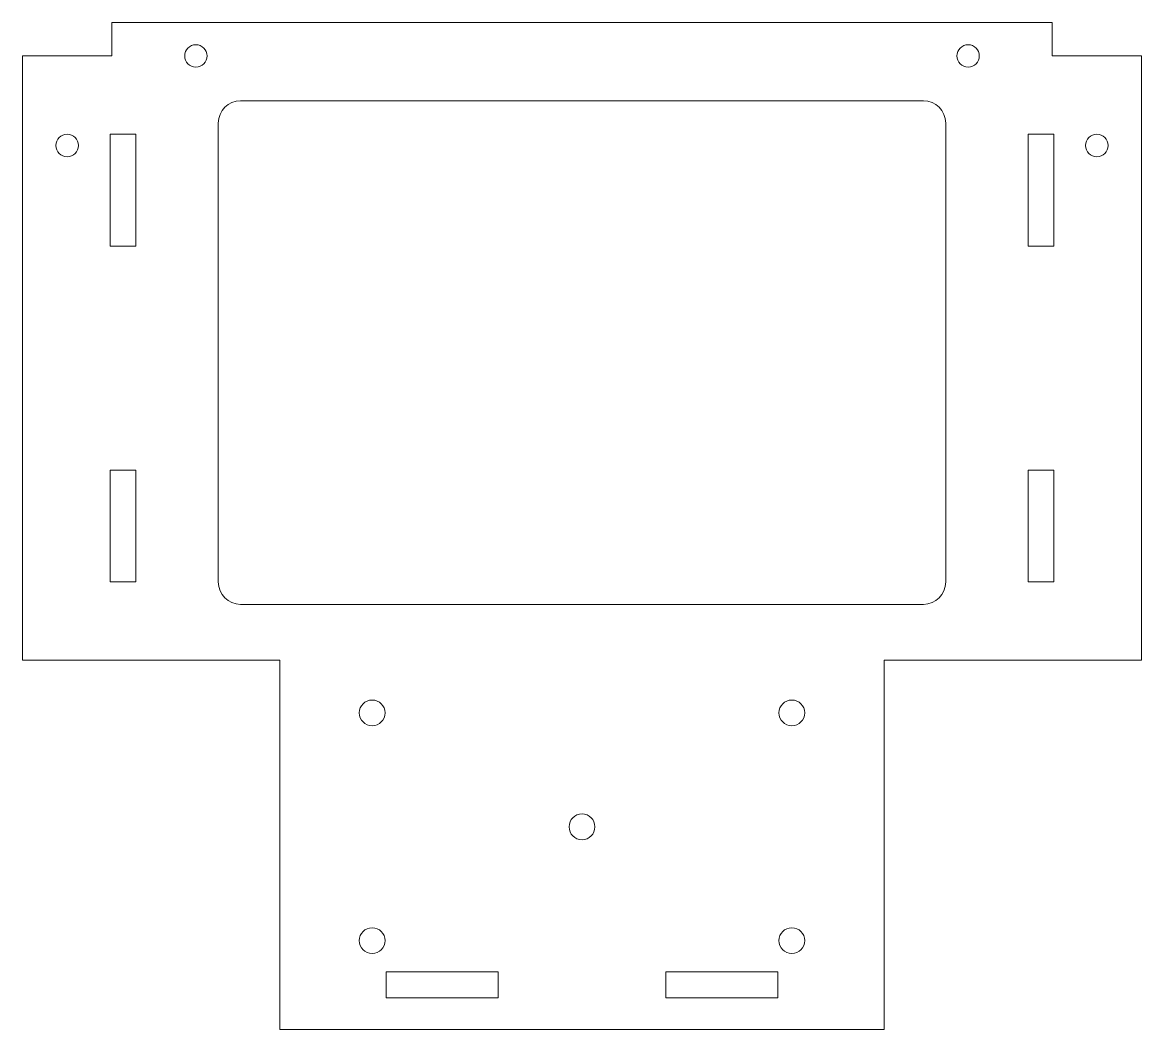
# Model space of a CAD drawing. Header units: millimetres. Extents: x 0 to 100, y -90 to 0.
import ezdxf

# ---------------------------------------------------------------- set-up
doc = ezdxf.new("R2010")
doc.units = ezdxf.units.MM

msp = doc.modelspace()

# ---------------------------------------------------------------- linework, layer by layer
at = {"color": 7, "linetype": 'Continuous', "lineweight": 15}
for p, q in [((92, 0), (8, 0)), ((8, -3), (8, 0)), ((92, 0), (92, -3)), ((0, -3), (8, -3)), ((0, -3), (0, -57)), ((92, -3), (100, -3)), ((100, -57), (100, -3)), ((80.5, -7), (19.5, -7)), ((17.5, -9), (17.5, -50)), ((82.5, -50), (82.5, -9)), ((7.85, -10), (7.85, -20)), ((10.15, -10), (7.85, -10)), ((10.15, -20), (10.15, -10)), ((89.85, -10), (89.85, -20)), ((92.15, -10), (89.85, -10)), ((92.15, -20), (92.15, -10)), ((7.85, -20), (10.15, -20)), ((89.85, -20), (92.15, -20)), ((7.85, -40), (7.85, -50)), ((10.15, -40), (7.85, -40)), ((10.15, -50), (10.15, -40)), ((89.85, -40), (89.85, -50)), ((92.15, -40), (89.85, -40)), ((92.15, -50), (92.15, -40)), ((7.85, -50), (10.15, -50)), ((89.85, -50), (92.15, -50)), ((19.5, -52), (80.5, -52)), ((0, -57), (23, -57)), ((23, -57), (23, -90)), ((77, -90), (77, -57)), ((77, -57), (100, -57)), ((32.5, -84.85), (32.5, -87.15)), ((42.5, -84.85), (32.5, -84.85)), ((42.5, -87.15), (42.5, -84.85)), ((57.5, -84.85), (57.5, -87.15)), ((67.5, -84.85), (57.5, -84.85)), ((67.5, -87.15), (67.5, -84.85)), ((32.5, -87.15), (42.5, -87.15)), ((57.5, -87.15), (67.5, -87.15)), ((23, -90), (77, -90))]:
    msp.add_line(p, q, dxfattribs=at)
for centre, radius in [((15.5, -3), 1), ((84.5, -3), 1), ((4, -11), 1), ((96, -11), 1), ((31.25, -61.7), 1.15), ((68.75, -61.7), 1.15), ((50, -71.88), 1.15), ((31.25, -82.05), 1.15), ((68.75, -82.05), 1.15)]:
    msp.add_circle(centre, radius, dxfattribs=at)
for centre, start, end in [((19.5, -9), 90, 180), ((80.5, -9), 0, 90), ((19.5, -50), 180, 270), ((80.5, -50), 270, 0)]:
    msp.add_arc(centre, 2, start, end, dxfattribs=at)

doc.saveas('drawing.dxf')
